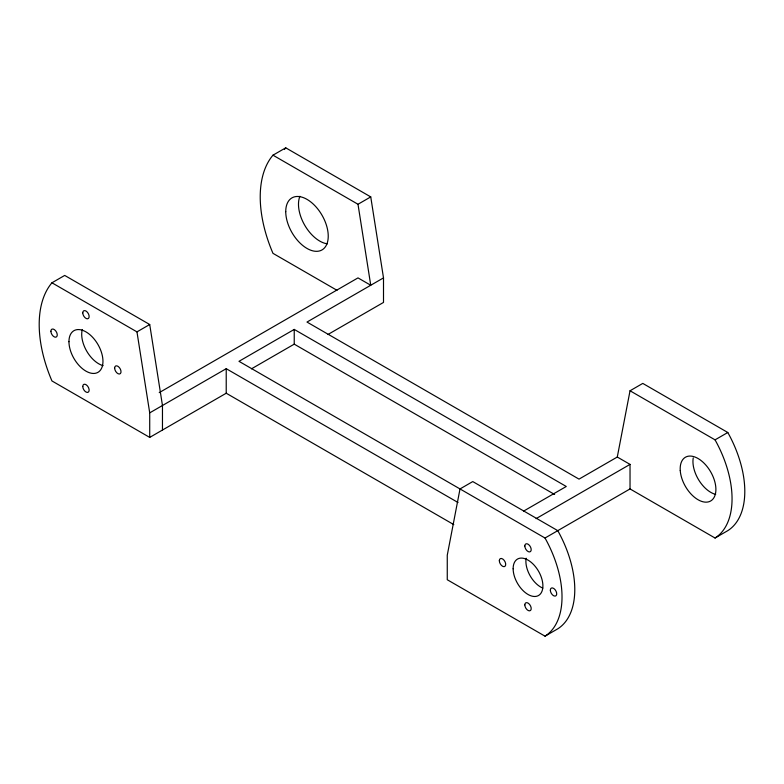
<?xml version="1.0" encoding="UTF-8"?>
<svg xmlns="http://www.w3.org/2000/svg" width="784" height="784" viewBox="0 0 784 784"><rect width="100%" height="100%" fill="white"/><g stroke="black" fill="none" stroke-linecap="round" stroke-linejoin="round"><path stroke-width="1.18" d="M337.002 290.305L272.979 253.35A109.201 63.053 60 0 1 272.979 155.183L285.739 147.823L370.744 196.902L383.503 277.889L306.985 322.057L579.023 479.122L617.282 457.033L630.032 390.775L642.782 383.405L727.797 432.494A87.161 50.323 60 0 1 727.797 530.65L715.047 538.02L630.032 488.932L545.017 538.02L238.983 361.326L294.235 329.417L566.273 486.482L523.526 511.158M453.809 524.623L226.223 393.225L149.715 437.403L51.95 380.955A109.201 63.053 60 0 1 51.95 282.789L64.7 275.429L149.715 324.517L162.464 405.495L162.464 430.034M51.95 282.789L136.965 331.877L149.715 324.517M272.979 155.183L357.994 204.261L370.744 196.902M159.23 392.637L357.994 277.889L370.744 285.249L357.994 204.261M149.715 437.403L149.715 412.864L226.223 368.686L458.042 502.524M251.488 368.823L294.235 344.147L554.631 494.488M327.947 334.494L383.503 302.428L383.503 277.889M536.089 518.636L630.032 464.393L630.032 488.932M630.032 390.775L715.047 439.853L727.797 432.494M545.017 636.177L557.777 628.817A87.161 50.323 60 0 0 557.777 530.65L472.762 481.572L460.012 488.932L447.262 555.199L447.262 579.739L545.017 636.177A87.161 50.323 60 0 0 545.017 538.02M617.282 457.033L630.032 464.393M136.965 331.877L149.715 412.864M294.235 329.417L294.235 344.147M226.223 368.686L226.223 393.225M542.793 588.108A21.041 12.152 60 0 1 526.162 558.228M284.396 149.479A109.201 63.053 60 0 1 285.739 147.823M715.047 439.853A87.161 50.323 60 0 1 715.047 538.02M715.684 494.4A25.245 14.573 60 0 1 693.232 457.905M103.106 365.648A24.049 13.887 60 0 1 82.281 329.584M327.349 243.844A30.057 17.356 60 0 1 304.711 225.214A30.057 17.356 60 0 1 299.9 196.284M513.138 568.782A21.041 12.152 60 0 0 535.531 596.448A21.041 12.152 60 0 0 535.384 566.607A21.041 12.152 60 0 0 513.138 568.782M680.247 470.508A25.245 14.573 60 0 0 708.187 501.936A25.245 14.573 60 0 0 705.698 464.912A25.245 14.573 60 0 0 680.247 470.508M82.771 386.483A4.508 2.607 60 0 0 87.553 392.431A4.508 2.607 60 0 0 87.553 386.051A4.508 2.607 60 0 0 82.771 386.483M114.65 368.068A4.508 2.607 60 0 0 119.433 374.017A4.508 2.607 60 0 0 119.433 367.647A4.508 2.607 60 0 0 114.65 368.068M50.891 331.26A4.508 2.607 60 0 0 55.674 337.208A4.508 2.607 60 0 0 55.674 330.838A4.508 2.607 60 0 0 50.891 331.26M285.739 211.631A30.057 17.356 60 0 0 317.618 251.282A30.057 17.356 60 0 0 317.618 208.779A30.057 17.356 60 0 0 285.739 211.631M68.953 341.697A24.049 13.887 60 0 0 94.462 373.419A24.049 13.887 60 0 0 94.462 339.413A24.049 13.887 60 0 0 68.953 341.697M524.829 545.987A4.508 2.607 60 0 0 529.612 551.936A4.508 2.607 60 0 0 529.612 545.566A4.508 2.607 60 0 0 524.829 545.987M82.771 312.855A4.508 2.607 60 0 0 87.553 318.804A4.508 2.607 60 0 0 87.553 312.424A4.508 2.607 60 0 0 82.771 312.855M499.33 560.717A4.508 2.607 60 0 0 504.112 566.665A4.508 2.607 60 0 0 504.112 560.286A4.508 2.607 60 0 0 499.33 560.717M550.339 590.166A4.508 2.607 60 0 0 555.121 596.114A4.508 2.607 60 0 0 555.121 589.735A4.508 2.607 60 0 0 550.339 590.166M524.829 604.895A4.508 2.607 60 0 0 529.612 610.844A4.508 2.607 60 0 0 529.612 604.464A4.508 2.607 60 0 0 524.829 604.895"/></g></svg>
